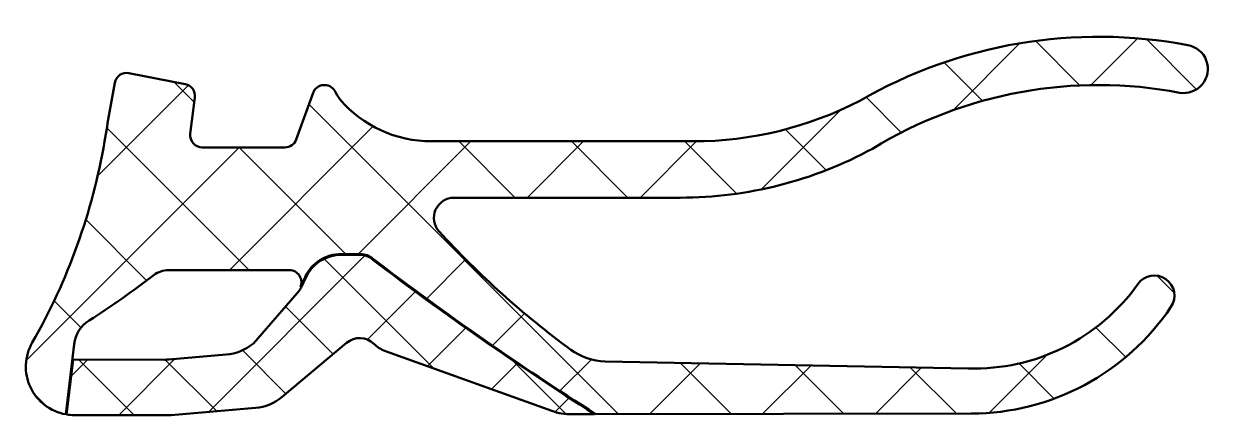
# Model space of a CAD drawing. Extents: x -2.6 to 26.9, y -6.7 to 3.1.
import ezdxf

# ---------------------------------------------------------------- set-up
doc = ezdxf.new("R2010")
doc.units = 0
for name, color, linetype, lineweight in [('0S-Alu contour', 7, 'Continuous', 50), ('0S-EPDM contour', 22, 'Continuous', 50), ('0S-EPDM hatch', 25, 'Continuous', 25), ('0S-PT contour', 91, 'Continuous', 50), ('0S-PT hatch', 103, 'Continuous', 25)]:
    doc.layers.add(name, color=color, linetype=linetype, lineweight=lineweight)

# ---------------------------------------------------------------- blocks, each defined once
blk = doc.blocks.new('284840__6A4DF2F4_F1E0_4A90_B2E4_FF27B7CA0366_')
at = {"layer": '0S-EPDM hatch'}
h = blk.add_hatch(dxfattribs=at)
h.set_pattern_fill('ANSI37', color=256, scale=0.625, angle=90, style=0)
h.set_pattern_definition([(135, (0, 0), (-1.403165018917055, -1.403165018917055), []), (225, (0, 0), (1.403165018917055, -1.403165018917055), [])])
edge = h.paths.add_edge_path()
edge.add_line((0.0638714838116235, 1.844353460573946), (1.46387148381162, 1.572221027781141))
edge.add_ellipse((1.406628785198657, 1.277732872746843), major_axis=(-0.2999999999999992, 0), ratio=1, start_angle=172.7861533891375, end_angle=259.0000000000001, ccw=False)
edge.add_line((1.704254100156307, 1.240060974780861), (1.59001723348322, 0.3375372035056298))
edge.add_arc((1.88764254844087, 0.2998653055396482), 0.3000000000000003, 172.7861533891375, 269.9999999999999)
edge.add_line((1.88764254844087, -0.0001346944603519), (3.941970988595811, -0.000134694460351))
edge.add_arc((3.941970988595812, 0.2998653055396474), 0.2999999999999984, 269.9999999999998, 339.9999999999999)
edge.add_line((4.223878774831582, 0.1972592625419465), (4.644341588398478, 1.352471348537349))
edge.add_ellipse((4.926055911710217, 1.249935720285431), major_axis=(-0.2997941210564455, 0), ratio=1, start_angle=210.9819483847178, end_angle=340, ccw=False)
edge.add_arc((24.04432783816637, 12.72915592013399), 22.00000000020245, 210.9819483847181, 211.6132463134897)
edge.add_arc((7.586465078964269, 3.149864850850167), 3.000000000000027, 220.6102628570903, 269.9999999999999)
edge.add_line((7.586465078964267, 0.1498648508501419), (14.1079684069246, 0.1498648508501429))
edge.add_arc((14.10796840692458, 9.149864850850035), 8.999999999999892, 270.0000000000002, 297.385597936479)
edge.add_ellipse((24.19035575933467, -9.146483601028008), major_axis=(-11.89566554664717, 0), ratio=1, start_angle=259.2576641357875, end_angle=299.9708897565024, ccw=False)
edge.add_ellipse((26.30502023634509, 1.949551783288085), major_axis=(-0.6000000000000018, 0), ratio=1, start_angle=80.15405696129488, end_angle=260.1540569612953, ccw=False)
edge.add_arc((24.18401716120455, -9.22882119288247), 10.77789284809579, 79.20634493695518, 121.4346914013772)
edge.add_ellipse((13.78124399659381, 8.749864850849859), major_axis=(-9.999999999999714, 0), ratio=1, start_angle=90.00000000000023, end_angle=118.5667204537582, ccw=False)
edge.add_line((13.78124399659385, -1.250135149149857), (8.150928889529968, -1.250135149141839))
edge.add_arc((8.150928889538767, -1.75013514914184), 0.5000000000000011, 90.0000000010082, 222.3343175983152)
edge.add_arc((24.04432783794844, 12.72915592006137), 22.00000000000041, 222.3343175984544, 233.8200487265599)
edge.add_arc((11.94270094828595, -3.817766048190432), 1.499999999999971, 233.8200487265607, 268.8796497141976)
edge.add_line((11.91337211546042, -5.317479293969442), (20.9457009003178, -5.494118169235753))
edge.add_arc((21.09338505556725, -0.4962997061172585), 4.999999999999986, 268.3074180714959, 324.5614227761865)
edge.add_ellipse((25.57444175233686, -3.685363970182196), major_axis=(-0.4999999999999917, 0), ratio=1, start_angle=146.0586672962621, end_angle=324.561422776186, ccw=False)
edge.add_ellipse((21.01158831198421, -0.6144734671095055), major_axis=(-5.999999999999995, 0), ratio=1, start_angle=90.07484481393789, end_angle=146.0586672962627, ccw=False)
edge.add_line((21.01942604034273, -6.614468347941832), (11.68121108568437, -6.6266667570441))
edge.add_ellipse((53.24296851851459, 59.03064604430134), major_axis=(-77.70625718176844, 0), ratio=1, start_angle=52.691623298785316, end_angle=57.66576691928168, ccw=False)
edge.add_arc((5.813442227002629, -3.1501346944603), 0.4999999999999483, 48.48636181836068, 90.0000000000009)
edge.add_line((5.813442227002621, -2.650134694460351), (5.350444809595384, -2.650134694460351))
edge.add_arc((5.350444809595385, -3.650134694460357), 1.000000000000006, 90.0000000000001, 154.9999999999998)
edge.add_line((4.444137022558732, -3.227516432719651), (4.328187283093506, -3.476699517641695))
edge.add_arc((4.05619208632918, -3.350134858525758), 0.2999999999999964, 335.046524395409, 450)
edge.add_line((4.05619208632918, -3.050134858525761), (1.044715687351972, -3.050134858525761))
edge.add_arc((1.044715687351968, -3.650134858525754), 0.5999999999999935, 89.99999999999964, 126.5396937592168)
edge.add_ellipse((-13.05415337707078, 14.66158042418943), major_axis=(-22.51064355945469, 0), ratio=1, start_angle=122.6031833624929, end_angle=127.6221089914774, ccw=False)
edge.add_arc((-0.5055158769443262, -4.983077117964), 0.8000000000000209, 121.6267472179712, 173.2017065308396)
edge.add_line((-1.29989110436738, -4.888377603410839), (-1.506802974166302, -6.63330640823694))
edge.add_ellipse((-1.301280740039399, -5.451037144794004), major_axis=(-1.200000000001006, 0), ratio=1, start_angle=-30.000000000008527, end_angle=80.1384178343684, ccw=False)
edge.add_arc((-15.64856765944909, 2.760972699371903), 15.33124456596036, 330.2310872461011, 350.1818563130195)
edge.add_ellipse((58.6932778086537, -9.403089839041012), major_axis=(-60.00000000001186, 0), ratio=1, start_angle=349.4282559009546, end_angle=350.84170693443593, ccw=False)
edge.add_ellipse((0.0066287851986199, 1.549865305539456), major_axis=(-0.3000000000001951, 0), ratio=1, start_angle=258.99999999999943, end_angle=349.4282559009587, ccw=False)
at = {"layer": '0S-EPDM contour', "color": 7}
for points in [[(0.0638714838116235, 1.844353460573946), (1.46387148381162, 1.572221027781141)], [(1.704254100156307, 1.240060974780861), (1.59001723348322, 0.3375372035056298)], [(4.223878774831582, 0.1972592625419465), (4.644341588398478, 1.352471348537349)], [(7.586465078964267, 0.1498648508501419), (14.1079684069246, 0.1498648508501429)], [(1.88764254844087, -0.0001346944603519), (3.941970988595811, -0.000134694460351)], [(13.78124399659385, -1.250135149149857), (8.150928889529968, -1.250135149141839)], [(5.813442227002621, -2.650134694460351), (5.350444809595384, -2.650134694460351)], [(4.05619208632918, -3.050134858525761), (1.044715687351972, -3.050134858525761)], [(4.444137022558732, -3.227516432719651), (4.328187283093506, -3.476699517641695)], [(-1.29989110436738, -4.888377603410839), (-1.506802974166302, -6.63330640823694)], [(11.91337211546042, -5.317479293969442), (20.9457009003178, -5.494118169235753)], [(21.01942604034273, -6.614468347941832), (11.68121108568437, -6.6266667570441)]]:
    blk.add_lwpolyline(points, dxfattribs=at)
at = {"layer": '0S-EPDM contour', "color": 7, "extrusion": (0, 0, -1)}
for centre, radius, start, end in [((-24.19035575933467, -9.146483601028008), 11.89566554664717, 60.0291102434976, 100.7423358642125), ((-26.30502023634509, 1.949551783288085), 0.6000000000000018, 99.84594303870469, 279.8459430387051), ((-0.0066287851986199, 1.549865305539456), 0.3000000000001951, 10.57174409904132, 101.0000000000006), ((-58.6932778086537, -9.403089839041012), 60.00000000001187, 9.15829306556406, 10.57174409904544), ((-1.406628785198657, 1.277732872746843), 0.2999999999999992, 100.9999999999999, 187.2138466108625), ((-4.926055911710217, 1.249935720285431), 0.2997941210564455, 20.00000000000001, 149.0180516152822), ((-13.78124399659381, 8.749864850849859), 9.999999999999716, 241.4332795462418, 269.9999999999998), ((-53.24296851851459, 59.03064604430134), 77.70625718176844, 302.3342330807183, 307.3083767012147), ((13.05415337707078, 14.66158042418943), 22.5106435594547, 232.3778910085227, 237.3968166375071), ((-25.57444175233686, -3.685363970182196), 0.4999999999999917, 35.438577223814, 213.941332703738), ((-21.01158831198421, -0.6144734671095055), 5.999999999999995, 213.9413327037373, 269.9251551860621), ((1.301280740039399, -5.451037144794004), 1.200000000001006, 279.8615821656316, 30.00000000000841)]:
    blk.add_arc(centre, radius, start, end, dxfattribs=at)
at = {"layer": '0S-EPDM contour', "color": 7}
for centre, radius, start, end in [((24.18401716120455, -9.22882119288247), 10.77789284809579, 79.20634493695518, 121.4346914013772), ((24.04432783816637, 12.72915592013399), 22.00000000020245, 210.9819483847181, 211.6132463134897), ((7.586465078964269, 3.149864850850167), 3.000000000000027, 220.6102628570903, 269.9999999999999), ((14.10796840692458, 9.149864850850035), 8.999999999999892, 270.0000000000002, 297.385597936479), ((1.88764254844087, 0.2998653055396482), 0.3000000000000003, 172.7861533891375, 269.9999999999999), ((-15.64856765944909, 2.760972699371903), 15.33124456596036, 330.2310872461011, 350.1818563130195), ((3.941970988595812, 0.2998653055396474), 0.2999999999999984, 269.9999999999998, 339.9999999999999), ((8.150928889538767, -1.75013514914184), 0.5000000000000011, 90.0000000010082, 222.3343175983152), ((24.04432783794844, 12.72915592006137), 22.00000000000041, 222.3343175984544, 233.8200487265599), ((5.350444809595385, -3.650134694460357), 1.000000000000006, 90.0000000000001, 154.9999999999998), ((5.813442227002629, -3.1501346944603), 0.4999999999999483, 48.48636181836068, 90.0000000000009), ((1.044715687351968, -3.650134858525754), 0.5999999999999935, 89.99999999999964, 126.5396937592168), ((4.05619208632918, -3.350134858525758), 0.2999999999999964, 335.046524395409, 90), ((21.09338505556725, -0.4962997061172585), 4.999999999999986, 268.3074180714959, 324.5614227761865), ((-0.5055158769443262, -4.983077117964), 0.8000000000000209, 121.6267472179712, 173.2017065308396), ((11.94270094828595, -3.817766048190432), 1.499999999999971, 233.8200487265607, 268.8796497141976)]:
    blk.add_arc(centre, radius, start, end, dxfattribs=at)
blk = doc.blocks.new('284840__1B3F4462_14A9_46C1_8FB7_F4669B250B73_')
at = {"layer": '0S-PT hatch'}
h = blk.add_hatch(dxfattribs=at)
h.set_pattern_fill('ANSI37', color=256, scale=0.48, angle=90, style=0)
h.set_pattern_definition([(135, (0, 0), (-1.077630734528298, -1.077630734528298), []), (225, (0, 0), (1.077630734528298, -1.077630734528298), [])])
edge = h.paths.add_edge_path()
edge.add_line((5.479520839431642, -4.859717777787287), (3.877479966569409, -6.198047851412637))
edge.add_ellipse((3.108141061017922, -5.277114819968528), major_axis=(-1.199999999999998, 0), ratio=1, start_angle=94.87506891317958, end_angle=129.8750689131794, ccw=False)
edge.add_line((3.210121111957807, -6.472773663121664), (1.111894495775101, -6.651735461821255))
edge.add_ellipse((1.009914444835194, -5.456076618668014), major_axis=(-1.200000000000105, 0), ratio=1, start_angle=89.8750689131802, end_angle=94.87506891318031, ccw=False)
edge.add_line((1.007297896344827, -6.656073766028894), (-1.303897288529782, -6.651034292155783))
edge.add_ellipse((-1.301280740039401, -5.451037144793989), major_axis=(-1.200000000001018, 0), ratio=1, start_angle=81.0584904724002, end_angle=89.87506891317958, ccw=False)
edge.add_line((-1.487792060941527, -6.636454171488725), (-1.325361007361084, -5.270984210784022))
edge.add_line((-1.325361007361084, -5.270984210784022), (0.9491817523439038, -5.27594376542736))
edge.add_arc((0.9518419099758034, -4.055946665611241), 1.219999999999331, 269.8750689131788, 274.8750689131816)
edge.add_line((1.055521628431337, -5.271533156149593), (2.479308672462602, -5.150095610557609))
edge.add_arc((2.375628954007041, -3.934509120018587), 1.219999999999999, 274.8750689131802, 309.9502968253574)
edge.add_line((3.159018814633162, -4.869763270647272), (4.2953728150793, -3.562720321327337))
edge.add_arc((4.056192086329173, -3.350134858525771), 0.3199999999999968, 318.3690875338311, 335.046524395413)
edge.add_line((4.346320296211131, -3.48513716158275), (4.462270035676354, -3.235954076660714))
edge.add_ellipse((5.350436684382589, -3.650121951850679), major_axis=(-0.9799872574240106, 0), ratio=1, start_angle=269.9995249525978, end_angle=334.99952495259765, ccw=False)
edge.add_line((5.350444809595384, -2.670134694460351), (5.813442227002621, -2.670134694460351))
edge.add_ellipse((5.813442227002622, -3.150134694460337), major_axis=(-0.4799999999999862, 0), ratio=1, start_angle=228.3996117568076, end_angle=270.0000000000001, ccw=False)
edge.add_arc((53.24296851852006, 59.0306460443093), 77.72625718177808, 232.6910764547273, 237.6425512635187)
edge.add_line((11.64390684385782, -6.626715487171352), (10.95519710807162, -6.627615141243424))
edge.add_ellipse((10.95421739202681, -5.877615781139079), major_axis=(-0.7500000000003036, 0), ratio=1, start_angle=70.3201199253811, end_angle=90.07484481393772, ccw=False)
edge.add_line((10.70164391814348, -6.583807426721893), (6.446300504878609, -5.061859560052031))
edge.add_ellipse((6.71571221035405, -4.308588471430683), major_axis=(-0.7999999999999858, 0), ratio=1, start_angle=45.629535531158126, end_angle=70.32011992538071, ccw=False)
edge.add_arc((5.80662878519742, -5.237871703876782), 0.5000000000000071, 45.62953553115895, 130.8602214073512)
at = {"layer": '0S-PT contour', "color": 7}
for points in [[(5.350444809595384, -2.670134694460351), (5.813442227002621, -2.670134694460351)], [(4.346320296211131, -3.48513716158275), (4.462270035676354, -3.235954076660714)], [(3.159018814633162, -4.869763270647272), (4.2953728150793, -3.562720321327337)], [(5.479520839431642, -4.859717777787287), (3.877479966569409, -6.198047851412637)], [(-1.487792060941527, -6.636454171488725), (-1.325361007361084, -5.270984210784022), (0.9491817523439038, -5.27594376542736)], [(1.055521628431337, -5.271533156149593), (2.479308672462602, -5.150095610557609)], [(10.70164391814348, -6.583807426721893), (6.446300504878609, -5.061859560052031)], [(3.210121111957807, -6.472773663121664), (1.111894495775101, -6.651735461821255)], [(1.007297896344827, -6.656073766028894), (-1.303897288529782, -6.651034292155783)], [(11.64390684385782, -6.626715487171352), (10.95519710807162, -6.627615141243424)]]:
    blk.add_lwpolyline(points, dxfattribs=at)
at = {"layer": '0S-PT contour', "color": 7, "extrusion": (0, 0, -1)}
for centre, radius, start, end in [((-5.350436684382589, -3.650121951850679), 0.9799872574240106, 25.00047504740232, 90.00047504740218), ((-5.813442227002622, -3.150134694460337), 0.4799999999999863, 89.99999999999991, 131.6003882431924), ((-6.71571221035405, -4.308588471430683), 0.7999999999999858, 289.6798800746193, 314.370464468842), ((-3.108141061017922, -5.277114819968528), 1.199999999999998, 230.1249310868206, 265.1249310868204), ((1.301280740039401, -5.451037144793989), 1.200000000001018, 270.1249310868204, 278.9415095275998), ((-1.009914444835194, -5.456076618668014), 1.200000000000105, 265.1249310868197, 270.1249310868198), ((-10.95421739202681, -5.877615781139079), 0.7500000000003039, 269.9251551860623, 289.6798800746189)]:
    blk.add_arc(centre, radius, start, end, dxfattribs=at)
at = {"layer": '0S-PT contour', "color": 7}
for centre, radius, start, end in [((53.24296851852006, 59.0306460443093), 77.72625718177808, 232.6910764547273, 237.6425512635187), ((4.056192086329173, -3.350134858525771), 0.3199999999999968, 318.3690875338311, 335.046524395413), ((2.375628954007041, -3.934509120018587), 1.219999999999999, 274.8750689131802, 309.9502968253574), ((5.80662878519742, -5.237871703876782), 0.5000000000000071, 45.62953553115895, 130.8602214073512), ((0.9518419099758034, -4.055946665611241), 1.219999999999331, 269.8750689131788, 274.8750689131816)]:
    blk.add_arc(centre, radius, start, end, dxfattribs=at)
blk = doc.blocks.new('284840__7E6CBA42_D424_45DC_97E5_A25C6E3D9990_')
at = {"layer": '0S-EPDM contour', "color": 7}
blk.add_blockref('284840__6A4DF2F4_F1E0_4A90_B2E4_FF27B7CA0366_', (0, 0), dxfattribs=at)
at = {"layer": '0S-PT contour', "color": 7}
blk.add_blockref('284840__1B3F4462_14A9_46C1_8FB7_F4669B250B73_', (0, 0), dxfattribs=at)

msp = doc.modelspace()

# ---------------------------------------------------------------- block references
at = {"layer": '0S-Alu contour', "color": 7}
msp.add_blockref('284840__7E6CBA42_D424_45DC_97E5_A25C6E3D9990_', (0, 0), dxfattribs=at)

doc.saveas('drawing.dxf')
